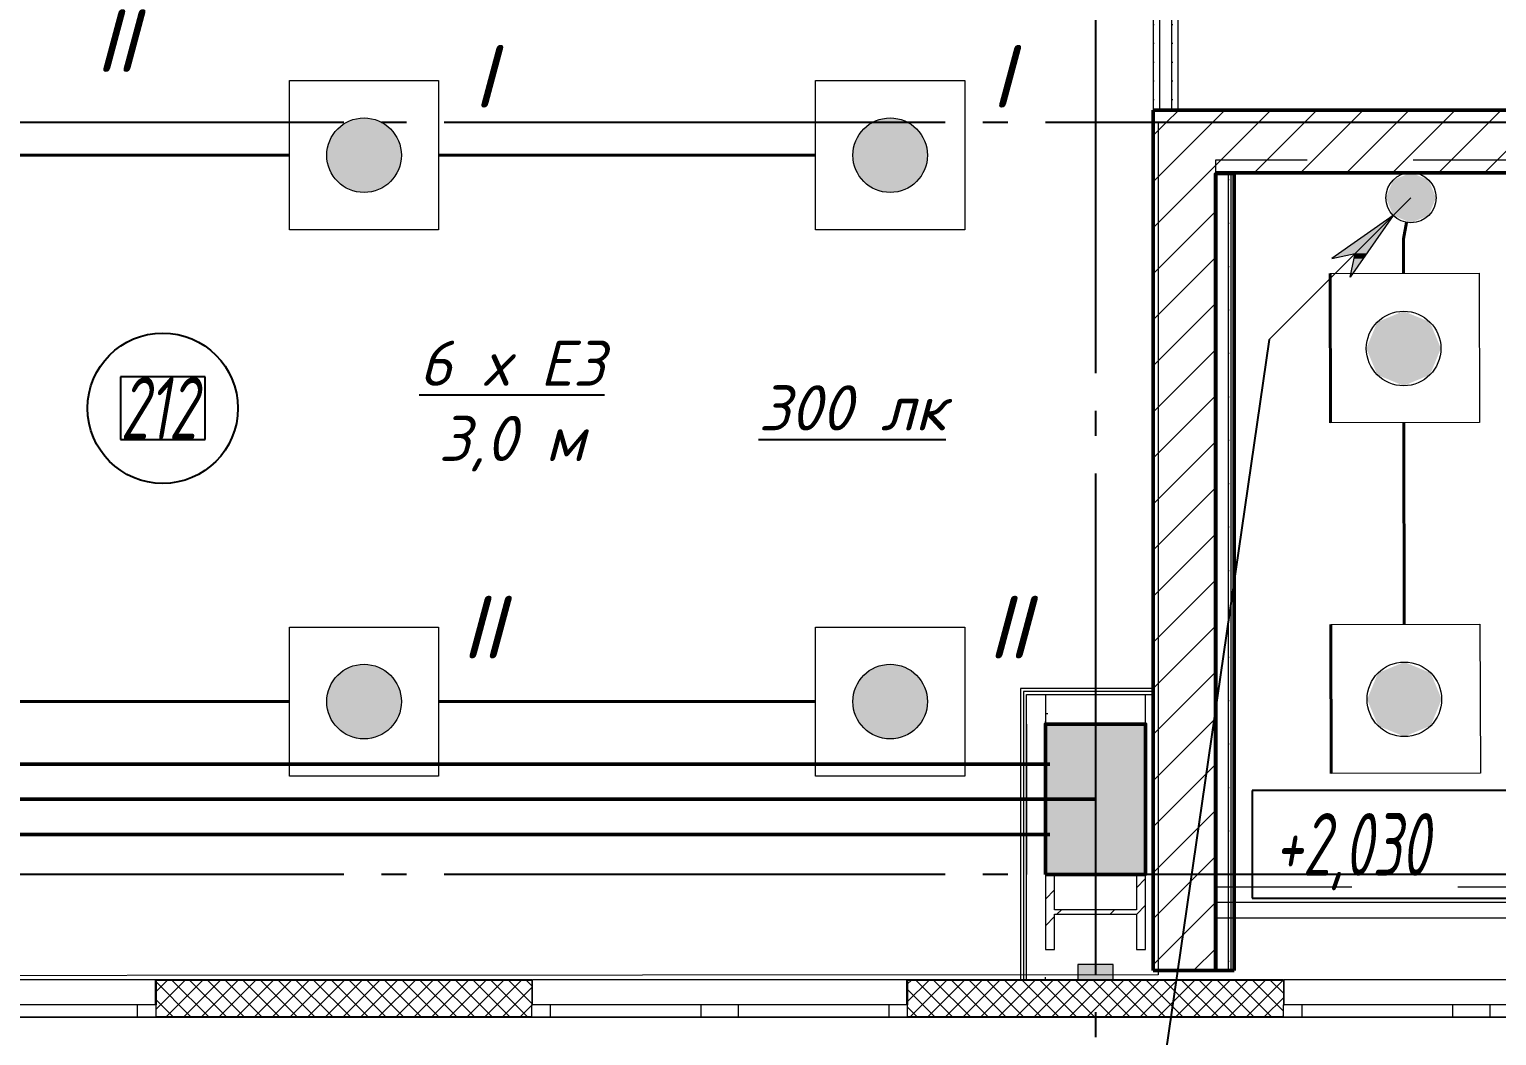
# Model space of a CAD drawing. Header units: millimetres. Extents: x 0 to 1286, y 0 to 420.
# Drawn here: x 295.6 to 354.2, y 93.2 to 133.3 of the extents above; entities that cross this region are included whole.
import ezdxf

# ---------------------------------------------------------------- set-up
doc = ezdxf.new("R2010")
doc.units = ezdxf.units.MM
for name, pattern in [('ГОСТ 2.303 5', [24, 20, -1.5, 1, -1.5]), ('СПКБ-0000-000-АР#002$0$Achse', [2300, 0, -800, 1500, 0]), ('СПКБ-0000-000-АР#002$0$Разомкнутая', [1058.333302, 634.99999, -423.333311]), ('СПКБ-0000-000-АР#002$0$Штрихпунктирная', [900, 500, -200, 0, -200])]:
    doc.linetypes.add(name, pattern=pattern)
for name, color, linetype in [('Viewport1ForCustomObjects_0', 7, 'Continuous'), ('Viewport2ForCustomObjects_0', 7, 'Continuous'), ('Номер помещения', 7, 'Continuous'), ('СПКБ-0000-000-АР#002$0$Колонны новые', 7, 'Continuous'), ('СПКБ-0000-000-АР#002$0$Колонны существующие', 7, 'Continuous'), ('СПКБ-0000-000-АР#002$0$Окна ArchiCAD', 7, 'Continuous'), ('СПКБ-0000-000-АР#002$0$Перекрытие', 7, 'Continuous'), ('СПКБ-0000-000-АР#002$0$Перекрытие новые', 7, 'Continuous'), ('СПКБ-0000-000-АР#002$0$Стены', 7, 'Continuous'), ('СПКБ-0000-000-АР#002$0$Фахверк', 7, 'Continuous'), ('Строительные оси', 7, 'Continuous'), ('ЭО_РАБОЧЕЕ ОСВЕЩЕНИЕ', 7, 'Continuous')]:
    doc.layers.add(name, color=color, linetype=linetype)
for name, color, linetype, lineweight, true_color in [('СПКБ-0000-000-АР#002$0$Колонны новые_Ном._пера__108', 7, 'Continuous', 13, 0xfd8379), ('СПКБ-0000-000-АР#002$0$Колонны существующие_Ном._пера__102', 7, 'Continuous', 13, 0xcccccc), ('СПКБ-0000-000-АР#002$0$Линии_Ном._пера__4', 7, 'Continuous', 20, 0x029e21), ('СПКБ-0000-000-АР#002$0$Окна ArchiCAD_Ном._пера__68', 7, 'Continuous', 20, 0xfd4435), ('СПКБ-0000-000-АР#002$0$Перекрытие новые_Ном._пера__161', 7, 'Continuous', 13, 0xe11606), ('СПКБ-0000-000-АР#002$0$Стены_Ном._пера__161', 7, 'Continuous', 13, 0xe11606), ('СПКБ-0000-000-АР#002$0$Стены_Ном._пера__58', 7, 'Continuous', 50, 0xdf0000), ('СПКБ-0000-000-АР#002$0$Стены_Ном._пера__68', 7, 'Continuous', 20, 0xfd4435), ('СПКБ-0000-000-АР#002$0$Фахверк_Ном._пера__102', 7, 'Continuous', 13, 0xcccccc)]:
    doc.layers.add(name, color=color, linetype=linetype, lineweight=lineweight, true_color=true_color)
for name, color, linetype, lineweight in [('СПКБ-0000-000-АР#002$0$Колонны новые_Ном._пера__20', 1, 'Continuous', 20), ('СПКБ-0000-000-АР#002$0$Колонны существующие_Ном._пера__141', 7, 'Continuous', 50), ('СПКБ-0000-000-АР#002$0$Линии_Ном._пера__141', 7, 'Continuous', 50), ('СПКБ-0000-000-АР#002$0$Линии_Ном._пера__20', 1, 'Continuous', 20), ('СПКБ-0000-000-АР#002$0$Окна ArchiCAD_Ном._пера__6', 5, 'Continuous', 9), ('СПКБ-0000-000-АР#002$0$Перекрытие_Ном._пера__20', 1, 'Continuous', 20), ('СПКБ-0000-000-АР#002$0$Стены_Ном._пера__1', 7, 'Continuous', 13), ('СПКБ-0000-000-АР#002$0$Стены_Ном._пера__20', 1, 'Continuous', 20), ('СПКБ-0000-000-АР#002$0$Фахверк_Ном._пера__1', 7, 'Continuous', 13)]:
    doc.layers.add(name, color=color, linetype=linetype, lineweight=lineweight)
doc.styles.add('1.8', font='isocpeui.ttf', dxfattribs={"height": 1.8})
doc.styles.add('2.5', font='isocpeui.ttf')
doc.styles.add('CustomTextStyle19', font='isocpeui.ttf', dxfattribs={"width": 0.651774, "height": 2.5})
doc.styles.add('CustomTextStyle56', font='isocpeui.ttf', dxfattribs={"width": 0.652013, "height": 2.5})
pattern_1 = [(0, (0, 0), (0, 75), [0, -75])]
pattern_2 = [(45, (0, 0), (-91.924, 91.924), [])]
pattern_3 = [(0, (0, 0), (0, 173.205), [0, -100]), (0, (50, 86.6), (0, 173.205), [0, -100])]
pattern_4 = [(45, (0, 0), (-159.1, 159.1), []), (45, (-53.03, 53.03), (-159.1, 159.1), [])]
pattern_5 = [(45, (0, 0), (-35.35534, 35.35534), []), (135, (0, 0), (35.35534, 35.35534), [])]

# ---------------------------------------------------------------- blocks, each defined once
blk = doc.blocks.new('*E728')
at = {"layer": 'Номер помещения', "color": 7, "linetype": 'Continuous', "true_color": 0xffffff}
for p, q in [((-35.117, -1.292), (-38.492, -1.292)), ((-38.492, -1.292), (-38.492, -3.792)), ((-35.117, -3.792), (-35.117, -1.292)), ((-38.492, -3.792), (-35.117, -3.792)), ((-38.492, -3.792), (-38.492, -3.792))]:
    blk.add_line(p, q, dxfattribs=at)
at = {"layer": 'Номер помещения', "color": 6, "linetype": 'Continuous'}
for p, q in [((18.624, -17.795), (6.685, -17.795)), ((6.685, -17.795), (6.685, -22.095)), ((6.685, -22.095), (18.624, -22.095))]:
    blk.add_line(p, q, dxfattribs=at)
blk.add_circle((-36.805, -2.542), 3, dxfattribs=at)
at = {"layer": 'Строительные оси', "color": 3, "linetype": 'ГОСТ 2.303 5', "lineweight": 25}
for p, q in [((0.431, 258.857), (0.431, -45.143)), ((186.431, 8.857), (-283.569, 8.857)), ((186.431, -21.143), (-283.569, -21.143))]:
    blk.add_line(p, q, dxfattribs=at)
at = {"layer": 'ЭО_РАБОЧЕЕ ОСВЕЩЕНИЕ', "color": 7, "lineweight": 0}
for p, q in [((-31.742, 10.528), (-25.792, 10.528)), ((-31.742, 4.578), (-31.742, 10.528)), ((-25.792, 10.528), (-25.792, 4.578)), ((-10.741, 10.528), (-4.791, 10.528)), ((-10.741, 4.578), (-10.741, 10.528)), ((-4.791, 10.528), (-4.791, 4.578)), ((7.368, 0.201), (13.024, 5.857)), ((12.317, 5.15), (9.86, 3.43)), ((12.317, 5.15), (10.597, 2.693)), ((-25.792, 4.578), (-31.742, 4.578)), ((-4.791, 4.578), (-10.741, 4.578)), ((9.86, 3.43), (10.802, 3.635)), ((10.597, 2.693), (10.802, 3.635)), ((9.798, 2.828), (15.748, 2.841)), ((15.748, 2.841), (15.762, -3.109)), ((15.762, -3.109), (9.812, -3.122)), ((-31.742, -11.272), (-25.792, -11.272)), ((-31.742, -17.222), (-31.742, -11.272)), ((-25.792, -11.272), (-25.792, -17.222)), ((-10.741, -11.272), (-4.791, -11.272)), ((-10.741, -17.222), (-10.741, -11.272)), ((-4.791, -11.272), (-4.791, -17.222)), ((9.83, -11.172), (15.779, -11.159)), ((15.779, -11.159), (15.793, -17.109)), ((-25.792, -17.222), (-31.742, -17.222)), ((-4.791, -17.222), (-10.741, -17.222)), ((15.793, -17.109), (9.843, -17.122))]:
    blk.add_line(p, q, dxfattribs=at)
at = {"layer": 'ЭО_РАБОЧЕЕ ОСВЕЩЕНИЕ', "color": 5, "lineweight": 40}
for p, q in [((-46.792, 7.553), (-31.742, 7.553)), ((-25.792, 7.553), (-10.741, 7.553)), ((12.73, 4.216), (12.848, 4.873)), ((12.73, 2.835), (12.73, 4.216)), ((9.812, -3.122), (9.798, 2.828)), ((12.755, -11.165), (12.737, -3.115)), ((9.843, -17.122), (9.83, -11.172)), ((-46.792, -14.247), (-31.742, -14.247)), ((-25.792, -14.247), (-10.741, -14.247))]:
    blk.add_line(p, q, dxfattribs=at)
at = {"layer": 'ЭО_РАБОЧЕЕ ОСВЕЩЕНИЕ', "color": 7, "lineweight": 0}
for centre, radius in [((-28.767, 7.553), 1.488), ((-7.766, 7.553), 1.488), ((13.024, 5.857), 1), ((12.73, -0.158), 1.488), ((-28.767, -14.247), 1.488), ((-7.766, -14.247), 1.488), ((12.761, -14.158), 1.488)]:
    blk.add_circle(centre, radius, dxfattribs=at)
at = {"layer": 'ЭО_РАБОЧЕЕ ОСВЕЩЕНИЕ', "color": 5, "lineweight": 40}
for points in [[(-29.43, 8.884), (-29.663, 8.74), (-27.87, 8.74)], [(-29.174, 8.983), (-29.43, 8.884), (-28.104, 8.884)], [(-29.43, 8.884), (-28.104, 8.884), (-27.87, 8.74)], [(-28.904, 9.034), (-29.174, 8.983), (-28.36, 8.983)], [(-29.174, 8.983), (-28.36, 8.983), (-28.104, 8.884)], [(-28.904, 9.034), (-28.629, 9.034), (-28.36, 8.983)], [(-8.429, 8.884), (-8.663, 8.74), (-6.87, 8.74)], [(-8.173, 8.983), (-8.429, 8.884), (-7.103, 8.884)], [(-8.429, 8.884), (-7.103, 8.884), (-6.87, 8.74)], [(-7.904, 9.034), (-8.173, 8.983), (-7.359, 8.983)], [(-8.173, 8.983), (-7.359, 8.983), (-7.103, 8.884)], [(-7.904, 9.034), (-7.629, 9.034), (-7.359, 8.983)], [(-30.031, 8.336), (-30.154, 8.09), (-27.38, 8.09)], [(-29.866, 8.555), (-30.031, 8.336), (-27.502, 8.336)], [(-30.031, 8.336), (-27.502, 8.336), (-27.38, 8.09)], [(-29.663, 8.74), (-29.866, 8.555), (-27.667, 8.555)], [(-29.866, 8.555), (-27.667, 8.555), (-27.502, 8.336)], [(-29.663, 8.74), (-27.87, 8.74), (-27.667, 8.555)], [(-9.031, 8.336), (-9.153, 8.09), (-6.379, 8.09)], [(-8.866, 8.555), (-9.031, 8.336), (-6.502, 8.336)], [(-9.031, 8.336), (-6.502, 8.336), (-6.379, 8.09)], [(-8.663, 8.74), (-8.866, 8.555), (-6.667, 8.555)], [(-8.866, 8.555), (-6.667, 8.555), (-6.502, 8.336)], [(-8.663, 8.74), (-6.87, 8.74), (-6.667, 8.555)], [(-30.229, 7.826), (-30.254, 7.553), (-27.279, 7.553)], [(-30.154, 8.09), (-30.229, 7.826), (-27.305, 7.826)], [(-30.229, 7.826), (-27.305, 7.826), (-27.279, 7.553)], [(-30.154, 8.09), (-27.38, 8.09), (-27.305, 7.826)], [(-9.229, 7.826), (-9.254, 7.553), (-6.279, 7.553)], [(-9.153, 8.09), (-9.229, 7.826), (-6.304, 7.826)], [(-9.229, 7.826), (-6.304, 7.826), (-6.279, 7.553)], [(-9.153, 8.09), (-6.379, 8.09), (-6.304, 7.826)], [(-30.254, 7.553), (-30.229, 7.279), (-27.305, 7.279)], [(-30.254, 7.553), (-27.279, 7.553), (-27.305, 7.279)], [(-30.229, 7.279), (-30.154, 7.015), (-27.38, 7.015)], [(-30.229, 7.279), (-27.305, 7.279), (-27.38, 7.015)], [(-9.254, 7.553), (-9.229, 7.279), (-6.304, 7.279)], [(-9.254, 7.553), (-6.279, 7.553), (-6.304, 7.279)], [(-9.229, 7.279), (-9.153, 7.015), (-6.379, 7.015)], [(-9.229, 7.279), (-6.304, 7.279), (-6.379, 7.015)], [(-30.154, 7.015), (-30.031, 6.77), (-27.502, 6.77)], [(-30.154, 7.015), (-27.38, 7.015), (-27.502, 6.77)], [(-30.031, 6.77), (-29.866, 6.551), (-27.667, 6.551)], [(-30.031, 6.77), (-27.502, 6.77), (-27.667, 6.551)], [(-29.866, 6.551), (-29.663, 6.366), (-27.87, 6.366)], [(-29.866, 6.551), (-27.667, 6.551), (-27.87, 6.366)], [(-9.153, 7.015), (-9.031, 6.77), (-6.502, 6.77)], [(-9.153, 7.015), (-6.379, 7.015), (-6.502, 6.77)], [(-9.031, 6.77), (-8.866, 6.551), (-6.667, 6.551)], [(-9.031, 6.77), (-6.502, 6.77), (-6.667, 6.551)], [(-8.866, 6.551), (-8.663, 6.366), (-6.87, 6.366)], [(-8.866, 6.551), (-6.667, 6.551), (-6.87, 6.366)], [(12.317, 6.565), (12.024, 5.857), (14.024, 5.857)], [(13.024, 6.857), (12.317, 6.565), (13.732, 6.565)], [(12.317, 6.565), (13.732, 6.565), (14.024, 5.857)], [(-29.663, 6.366), (-29.43, 6.221), (-28.104, 6.221)], [(-29.663, 6.366), (-27.87, 6.366), (-28.104, 6.221)], [(-29.43, 6.221), (-29.174, 6.122), (-28.36, 6.122)], [(-29.43, 6.221), (-28.104, 6.221), (-28.36, 6.122)], [(-29.174, 6.122), (-28.904, 6.072), (-28.629, 6.072)], [(-29.174, 6.122), (-28.36, 6.122), (-28.629, 6.072)], [(-8.663, 6.366), (-8.429, 6.221), (-7.103, 6.221)], [(-8.663, 6.366), (-6.87, 6.366), (-7.103, 6.221)], [(-8.429, 6.221), (-8.173, 6.122), (-7.359, 6.122)], [(-8.429, 6.221), (-7.103, 6.221), (-7.359, 6.122)], [(-8.173, 6.122), (-7.904, 6.072), (-7.629, 6.072)], [(-8.173, 6.122), (-7.359, 6.122), (-7.629, 6.072)], [(12.024, 5.857), (12.317, 5.15), (13.732, 5.15)], [(12.024, 5.857), (14.024, 5.857), (13.732, 5.15)], [(12.317, 5.15), (13.732, 5.15), (13.024, 4.857)], [(-29.174, -12.816), (-29.43, -12.916), (-28.104, -12.916)], [(-28.904, -12.766), (-29.174, -12.816), (-28.36, -12.816)], [(-29.174, -12.816), (-28.36, -12.816), (-28.104, -12.916)], [(-28.904, -12.766), (-28.629, -12.766), (-28.36, -12.816)], [(-8.173, -12.816), (-8.429, -12.916), (-7.103, -12.916)], [(-7.904, -12.766), (-8.173, -12.816), (-7.359, -12.816)], [(-8.173, -12.816), (-7.359, -12.816), (-7.103, -12.916)], [(-7.904, -12.766), (-7.629, -12.766), (-7.359, -12.816)], [(-30.031, -13.464), (-30.154, -13.71), (-27.38, -13.71)], [(-29.866, -13.245), (-30.031, -13.464), (-27.502, -13.464)], [(-30.031, -13.464), (-27.502, -13.464), (-27.38, -13.71)], [(-29.663, -13.06), (-29.866, -13.245), (-27.667, -13.245)], [(-29.866, -13.245), (-27.667, -13.245), (-27.502, -13.464)], [(-29.43, -12.916), (-29.663, -13.06), (-27.87, -13.06)], [(-29.663, -13.06), (-27.87, -13.06), (-27.667, -13.245)], [(-29.43, -12.916), (-28.104, -12.916), (-27.87, -13.06)], [(-9.031, -13.464), (-9.153, -13.71), (-6.379, -13.71)], [(-8.866, -13.245), (-9.031, -13.464), (-6.502, -13.464)], [(-9.031, -13.464), (-6.502, -13.464), (-6.379, -13.71)], [(-8.663, -13.06), (-8.866, -13.245), (-6.667, -13.245)], [(-8.866, -13.245), (-6.667, -13.245), (-6.502, -13.464)], [(-8.429, -12.916), (-8.663, -13.06), (-6.87, -13.06)], [(-8.663, -13.06), (-6.87, -13.06), (-6.667, -13.245)], [(-8.429, -12.916), (-7.103, -12.916), (-6.87, -13.06)], [(-30.229, -13.974), (-30.254, -14.247), (-27.279, -14.247)], [(-30.154, -13.71), (-30.229, -13.974), (-27.305, -13.974)], [(-30.229, -13.974), (-27.305, -13.974), (-27.279, -14.247)], [(-30.154, -13.71), (-27.38, -13.71), (-27.305, -13.974)], [(-9.229, -13.974), (-9.254, -14.247), (-6.279, -14.247)], [(-9.153, -13.71), (-9.229, -13.974), (-6.304, -13.974)], [(-9.229, -13.974), (-6.304, -13.974), (-6.279, -14.247)], [(-9.153, -13.71), (-6.379, -13.71), (-6.304, -13.974)], [(-30.254, -14.247), (-30.229, -14.52), (-27.305, -14.52)], [(-30.254, -14.247), (-27.279, -14.247), (-27.305, -14.52)], [(-30.229, -14.52), (-30.154, -14.784), (-27.38, -14.784)], [(-30.229, -14.52), (-27.305, -14.52), (-27.38, -14.784)], [(-9.254, -14.247), (-9.229, -14.52), (-6.304, -14.52)], [(-9.254, -14.247), (-6.279, -14.247), (-6.304, -14.52)], [(-9.229, -14.52), (-9.153, -14.784), (-6.379, -14.784)], [(-9.229, -14.52), (-6.304, -14.52), (-6.379, -14.784)], [(-30.154, -14.784), (-30.031, -15.03), (-27.502, -15.03)], [(-30.154, -14.784), (-27.38, -14.784), (-27.502, -15.03)], [(-30.031, -15.03), (-29.866, -15.249), (-27.667, -15.249)], [(-30.031, -15.03), (-27.502, -15.03), (-27.667, -15.249)], [(-9.153, -14.784), (-9.031, -15.03), (-6.502, -15.03)], [(-9.153, -14.784), (-6.379, -14.784), (-6.502, -15.03)], [(-9.031, -15.03), (-8.866, -15.249), (-6.667, -15.249)], [(-9.031, -15.03), (-6.502, -15.03), (-6.667, -15.249)], [(-29.866, -15.249), (-29.663, -15.434), (-27.87, -15.434)], [(-29.866, -15.249), (-27.667, -15.249), (-27.87, -15.434)], [(-29.663, -15.434), (-29.43, -15.579), (-28.104, -15.579)], [(-29.663, -15.434), (-27.87, -15.434), (-28.104, -15.579)], [(-29.43, -15.579), (-29.174, -15.678), (-28.36, -15.678)], [(-29.43, -15.579), (-28.104, -15.579), (-28.36, -15.678)], [(-29.174, -15.678), (-28.904, -15.728), (-28.629, -15.728)], [(-29.174, -15.678), (-28.36, -15.678), (-28.629, -15.728)], [(-8.866, -15.249), (-8.663, -15.434), (-6.87, -15.434)], [(-8.866, -15.249), (-6.667, -15.249), (-6.87, -15.434)], [(-8.663, -15.434), (-8.429, -15.579), (-7.103, -15.579)], [(-8.663, -15.434), (-6.87, -15.434), (-7.103, -15.579)], [(-8.429, -15.579), (-8.173, -15.678), (-7.359, -15.678)], [(-8.429, -15.579), (-7.103, -15.579), (-7.359, -15.678)], [(-8.173, -15.678), (-7.904, -15.728), (-7.629, -15.728)], [(-8.173, -15.678), (-7.359, -15.678), (-7.629, -15.728)]]:
    blk.add_solid(points, dxfattribs=at)
at = {"layer": 'ЭО_РАБОЧЕЕ ОСВЕЩЕНИЕ', "color": 5, "lineweight": 0}
for points in [[(12.317, 5.15), (10.153, 3.635), (10.802, 3.635)], [(12.317, 5.15), (10.802, 3.635), (11.256, 3.635)], [(10.153, 3.635), (10.802, 3.635), (9.86, 3.43)], [(10.802, 3.635), (10.757, 3.43), (11.112, 3.43)], [(10.802, 3.635), (11.256, 3.635), (11.112, 3.43)], [(10.757, 3.43), (11.112, 3.43), (10.597, 2.693)], [(12.727, 1.33), (11.687, 0.897), (13.78, 0.897)], [(11.676, 0.892), (11.245, -0.154), (14.218, -0.154)], [(11.687, 0.897), (11.676, 0.892), (13.782, 0.892)], [(11.676, 0.892), (13.782, 0.892), (14.218, -0.154)], [(11.687, 0.897), (13.78, 0.897), (13.782, 0.892)], [(11.245, -0.154), (11.243, -0.161), (14.215, -0.161)], [(11.243, -0.161), (11.679, -1.207), (13.784, -1.207)], [(11.243, -0.161), (14.215, -0.161), (13.784, -1.207)], [(11.245, -0.154), (14.218, -0.154), (14.215, -0.161)], [(11.679, -1.207), (11.681, -1.212), (13.773, -1.212)], [(11.679, -1.207), (13.784, -1.207), (13.773, -1.212)], [(11.681, -1.212), (13.773, -1.212), (12.733, -1.645)], [(12.758, -12.67), (11.718, -13.103), (13.811, -13.103)], [(11.707, -13.108), (11.277, -14.154), (14.249, -14.154)], [(11.718, -13.103), (11.707, -13.108), (13.813, -13.108)], [(11.707, -13.108), (13.813, -13.108), (14.249, -14.154)], [(11.718, -13.103), (13.811, -13.103), (13.813, -13.108)], [(11.277, -14.154), (11.274, -14.161), (14.246, -14.161)], [(11.274, -14.161), (11.71, -15.207), (13.815, -15.207)], [(11.274, -14.161), (14.246, -14.161), (13.815, -15.207)], [(11.277, -14.154), (14.249, -14.154), (14.246, -14.161)], [(11.71, -15.207), (11.712, -15.212), (13.804, -15.212)], [(11.71, -15.207), (13.815, -15.207), (13.804, -15.212)], [(11.712, -15.212), (13.804, -15.212), (12.765, -15.645)]]:
    blk.add_solid(points, dxfattribs=at)
at = {"layer": 'Номер помещения', "linetype": 'Continuous', "style": 'CustomTextStyle19', "width": 0.651774}
blk.add_text('212', height=2.5, dxfattribs=at).set_placement((-38.492, -3.792))
at = {"layer": 'Номер помещения', "color": 0, "linetype": 'Continuous', "style": 'CustomTextStyle56', "width": 0.652013}
blk.add_text('+2,030', height=2.5, dxfattribs=at).set_placement((7.585, -21.195))
blk = doc.blocks.new('СПКБ-0000-000-АР#002$0$Перекрытие_1', base_point=(-24406.7, -2530.4))
at = {"layer": 'СПКБ-0000-000-АР#002$0$Перекрытие новые_Ном._пера__161', "color": 12, "linetype": 'Continuous', "lineweight": 13, "true_color": 0xe11606, "flags": 128}
blk.add_lwpolyline([(17852.7, -2530.3), (5844.3, -2530.3), (5849.1, -2225.3), (4547.2, -2225.3), (4547.2, 885.7), (293.1, 885.7), (293.1, -2514.3), (-24406.7, -2530.4)], dxfattribs=at)
blk = doc.blocks.new('СПКБ-0000-000-АР#002$0$Перекрытие_4', base_point=(1946.2, 735.4))
at = {"layer": 'СПКБ-0000-000-АР#002$0$Перекрытие_Ном._пера__20', "color": 1, "linetype": 'СПКБ-0000-000-АР#002$0$Разомкнутая', "lineweight": 20, "flags": 128}
blk.add_lwpolyline([(1946.2, 735.4), (521.7, 735.4), (521.7, -2164.3), (1946.2, -2164.3)], close=True, dxfattribs=at)
blk = doc.blocks.new('СПКБ-0000-000-АР#002$0$Стена_27', base_point=(273.4, 1836.3))
at = {"layer": 'СПКБ-0000-000-АР#002$0$Стены_Ном._пера__161', "linetype": 'Continuous', "lineweight": 13, "true_color": 0xe11606}
h = blk.add_hatch(dxfattribs=at)
h.set_pattern_fill('ГИПС', color=12, style=0, pattern_type=2)
h.set_pattern_definition(pattern_1)
h.paths.add_polyline_path([(373.4, 935.7), (373.4, 1936.3), (348.4, 1911.3), (348.4, 935.7)])
h = blk.add_hatch(dxfattribs=at)
h.set_pattern_fill('ГИПС', color=12, style=0, pattern_type=2)
h.set_pattern_definition(pattern_1)
h.paths.add_polyline_path([(273.4, 1836.3), (273.4, 935.7), (298.4, 935.7), (298.4, 1861.3)])
at = {"layer": 'СПКБ-0000-000-АР#002$0$Стены_Ном._пера__161', "color": 12, "linetype": 'Continuous', "lineweight": 13, "true_color": 0xe11606}
for p, q in [((348.4, 935.7), (348.4, 1911.3)), ((298.4, 1861.3), (298.4, 935.7))]:
    blk.add_line(p, q, dxfattribs=at)
at = {"layer": 'СПКБ-0000-000-АР#002$0$Стены_Ном._пера__161', "color": 12, "linetype": 'Continuous', "lineweight": 13, "true_color": 0xe11606, "flags": 128}
for points in [[(373.4, 935.7), (373.4, 1936.3)], [(273.4, 1836.3), (273.4, 935.7)], [(273.4, 935.7), (373.4, 935.7)]]:
    blk.add_lwpolyline(points, dxfattribs=at)
blk = doc.blocks.new('СПКБ-0000-000-АР#002$0$Стена_82', base_point=(523.4, -2498.1))
at = {"layer": 'СПКБ-0000-000-АР#002$0$Стены_Ном._пера__20', "linetype": 'Continuous', "lineweight": 20}
h = blk.add_hatch(dxfattribs=at)
h.set_pattern_fill('КИРПИЧ_ОБЫКНОВЕННЫЙ', color=1, style=0, pattern_type=2)
h.set_pattern_definition(pattern_2)
h.paths.add_polyline_path([(523.4, -2498.1), (523.4, 685.7), (273.4, 935.7), (273.4, -2498.1)])
at = {"layer": 'СПКБ-0000-000-АР#002$0$Стены_Ном._пера__58', "color": 12, "linetype": 'Continuous', "lineweight": 50, "true_color": 0xdf0000, "flags": 128}
for points in [[(273.4, 935.7), (273.4, -2498.1)], [(523.4, -2498.1), (523.4, 685.7)], [(273.4, -2498.1), (523.4, -2498.1)]]:
    blk.add_lwpolyline(points, dxfattribs=at)
blk = doc.blocks.new('СПКБ-0000-000-АР#002$0$Стена_93', base_point=(522.7, -2498.1))
at = {"layer": 'СПКБ-0000-000-АР#002$0$Стены_Ном._пера__20', "linetype": 'Continuous', "lineweight": 20}
h = blk.add_hatch(dxfattribs=at)
h.set_pattern_fill('ШТУКАТУРКА', color=1, style=0, pattern_type=2)
h.set_pattern_definition(pattern_3)
h.paths.add_polyline_path([(572.7, 682.7), (572.7, -2498.1), (584.7, -2498.1), (584.7, 682.7)])
h = blk.add_hatch(dxfattribs=at)
h.set_pattern_fill('ШТУКАТУРКА', color=1, style=0, pattern_type=2)
h.set_pattern_definition(pattern_3)
h.paths.add_polyline_path([(596.7, -2498.1), (596.7, 682.7), (584.7, 682.7), (584.7, -2498.1)])
at = {"layer": 'СПКБ-0000-000-АР#002$0$Стены_Ном._пера__20', "color": 1, "linetype": 'Continuous', "lineweight": 20}
for p, q in [((572.7, 682.7), (572.7, -2498.1)), ((584.7, -2498.1), (584.7, 682.7))]:
    blk.add_line(p, q, dxfattribs=at)
at = {"layer": 'СПКБ-0000-000-АР#002$0$Стены_Ном._пера__58', "color": 12, "linetype": 'Continuous', "lineweight": 50, "true_color": 0xdf0000, "flags": 128}
for points in [[(596.7, 682.7), (522.7, 682.7)], [(522.7, 682.7), (522.7, -2498.1)], [(596.7, -2498.1), (596.7, 682.7)], [(522.7, -2498.1), (596.7, -2498.1)]]:
    blk.add_lwpolyline(points, dxfattribs=at)
blk = doc.blocks.new('СПКБ-0000-000-АР#002$0$Стена_128', base_point=(-156.9, -1472))
at = {"layer": 'СПКБ-0000-000-АР#002$0$Стены_Ном._пера__20', "linetype": 'Continuous', "lineweight": 20}
h = blk.add_hatch(dxfattribs=at)
h.set_pattern_fill('ШТУКАТУРКА', color=1, style=0, pattern_type=2)
h.set_pattern_definition(pattern_3)
h.paths.add_polyline_path([(272.7, -1372), (-256.9, -1372), (-244.9, -1384), (272.7, -1384)])
h = blk.add_hatch(dxfattribs=at)
h.set_pattern_fill('ШТУКАТУРКА', color=1, style=0, pattern_type=2)
h.set_pattern_definition(pattern_3)
h.paths.add_polyline_path([(-231.9, -1397), (272.7, -1397), (272.7, -1384), (-244.9, -1384)])
at = {"layer": 'СПКБ-0000-000-АР#002$0$Стены_Ном._пера__1', "color": 7, "linetype": 'Continuous', "lineweight": 13, "flags": 128}
blk.add_lwpolyline([(272.7, -1472), (272.7, -1397)], dxfattribs=at)
at = {"layer": 'СПКБ-0000-000-АР#002$0$Стены_Ном._пера__1', "color": 7, "linetype": 'СПКБ-0000-000-АР#002$0$Achse', "lineweight": 13, "flags": 128}
blk.add_lwpolyline([(-156.9, -1472), (272.7, -1472)], dxfattribs=at)
at = {"layer": 'СПКБ-0000-000-АР#002$0$Стены_Ном._пера__20', "color": 1, "linetype": 'Continuous', "lineweight": 20, "flags": 128}
for points in [[(272.7, -1372), (-256.9, -1372)], [(272.7, -1384), (272.7, -1372)], [(272.7, -1397), (272.7, -1384)]]:
    blk.add_lwpolyline(points, dxfattribs=at)
at = {"layer": 'СПКБ-0000-000-АР#002$0$Стены_Ном._пера__68', "color": 20, "linetype": 'Continuous', "lineweight": 20, "true_color": 0xfd4435}
for p, q in [((272.7, -1384), (-244.9, -1384)), ((-231.9, -1397), (272.7, -1397))]:
    blk.add_line(p, q, dxfattribs=at)
blk = doc.blocks.new('СПКБ-0000-000-АР#002$0$Стена_129', base_point=(-156.9, -1472))
at = {"layer": 'СПКБ-0000-000-АР#002$0$Стены_Ном._пера__20', "linetype": 'Continuous', "lineweight": 20}
h = blk.add_hatch(dxfattribs=at)
h.set_pattern_fill('ШТУКАТУРКА', color=1, style=0, pattern_type=2)
h.set_pattern_definition(pattern_3)
h.paths.add_polyline_path([(-256.9, -1372), (-256.9, -1514.3), (-244.9, -1514.3), (-244.9, -1384)])
h = blk.add_hatch(dxfattribs=at)
h.set_pattern_fill('ШТУКАТУРКА', color=1, style=0, pattern_type=2)
h.set_pattern_definition(pattern_3)
h.paths.add_polyline_path([(-231.9, -1514.3), (-231.9, -1397), (-244.9, -1384), (-244.9, -1514.3)])
h = blk.add_hatch(dxfattribs=at)
h.set_pattern_fill('ШТУКАТУРКА', color=1, style=0, pattern_type=2)
h.set_pattern_definition(pattern_3)
h.paths.add_polyline_path([(-256.9, -1514.3), (-256.9, -2114.3), (-244.9, -2114.3), (-244.9, -1514.3)])
h = blk.add_hatch(dxfattribs=at)
h.set_pattern_fill('ШТУКАТУРКА', color=1, style=0, pattern_type=2)
h.set_pattern_definition(pattern_3)
h.paths.add_polyline_path([(-244.9, -1514.3), (-244.9, -2114.3), (-231.9, -2114.3), (-231.9, -1514.3)])
h = blk.add_hatch(dxfattribs=at)
h.set_pattern_fill('ШТУКАТУРКА', color=1, style=0, pattern_type=2)
h.set_pattern_definition(pattern_3)
h.paths.add_polyline_path([(-256.9, -2114.3), (-256.9, -2534.7), (-244.9, -2534.7), (-244.9, -2114.3)])
h = blk.add_hatch(dxfattribs=at)
h.set_pattern_fill('ШТУКАТУРКА', color=1, style=0, pattern_type=2)
h.set_pattern_definition(pattern_3)
h.paths.add_polyline_path([(-231.9, -2534.7), (-231.9, -2114.3), (-244.9, -2114.3), (-244.9, -2534.7)])
at = {"layer": 'СПКБ-0000-000-АР#002$0$Стены_Ном._пера__1', "color": 7, "linetype": 'СПКБ-0000-000-АР#002$0$Achse', "lineweight": 13, "flags": 128}
for points in [[(-156.9, -1514.3), (-156.9, -1472)], [(-156.9, -2534.7), (-156.9, -2114.3)]]:
    blk.add_lwpolyline(points, dxfattribs=at)
at = {"layer": 'СПКБ-0000-000-АР#002$0$Стены_Ном._пера__1', "color": 7, "linetype": 'Continuous', "lineweight": 13, "flags": 128}
blk.add_lwpolyline([(-156.9, -2534.7), (-231.9, -2534.7)], dxfattribs=at)
at = {"layer": 'СПКБ-0000-000-АР#002$0$Стены_Ном._пера__20', "color": 1, "linetype": 'Continuous', "lineweight": 20, "flags": 128}
for points in [[(-256.9, -1372), (-256.9, -2534.7)], [(-244.9, -2534.7), (-256.9, -2534.7)], [(-231.9, -2534.7), (-244.9, -2534.7)]]:
    blk.add_lwpolyline(points, dxfattribs=at)
at = {"layer": 'СПКБ-0000-000-АР#002$0$Стены_Ном._пера__68', "color": 20, "linetype": 'Continuous', "lineweight": 20, "true_color": 0xfd4435}
for p, q in [((-244.9, -1384), (-244.9, -1514.3)), ((-231.9, -1514.3), (-231.9, -1397)), ((-244.9, -1514.3), (-244.9, -2114.3)), ((-231.9, -1514.3), (-231.9, -2114.3)), ((-231.9, -2114.3), (-231.9, -1514.3)), ((-244.9, -2114.3), (-244.9, -2534.7)), ((-231.9, -2534.7), (-231.9, -2114.3))]:
    blk.add_line(p, q, dxfattribs=at)
blk = doc.blocks.new('СПКБ-0000-000-АР#002$0$Стена_254', base_point=(523.4, 885.7))
at = {"layer": 'СПКБ-0000-000-АР#002$0$Стены_Ном._пера__20', "linetype": 'Continuous', "lineweight": 20}
h = blk.add_hatch(dxfattribs=at)
h.set_pattern_fill('КИРПИЧ_ОБЫКНОВЕННЫЙ', color=1, style=0, pattern_type=2)
h.set_pattern_definition(pattern_2)
h.paths.add_polyline_path([(273.4, 935.7), (523.4, 685.7), (4588, 685.7), (4588, 800.7), (4588, 935.7)])
at = {"layer": 'СПКБ-0000-000-АР#002$0$Стены_Ном._пера__58', "color": 12, "linetype": 'Continuous', "lineweight": 50, "true_color": 0xdf0000, "flags": 128}
for points in [[(4588, 935.7), (273.4, 935.7)], [(523.4, 685.7), (4588, 685.7)]]:
    blk.add_lwpolyline(points, dxfattribs=at)
blk = doc.blocks.new('СПКБ-0000-000-АР#002$0$Колонна_6', base_point=(43.1, -1814.3))
at = {"layer": 'СПКБ-0000-000-АР#002$0$Колонны существующие_Ном._пера__102', "linetype": 'Continuous', "lineweight": 13, "true_color": 0xcccccc}
blk.add_hatch(color=254, dxfattribs=at).paths.add_polyline_path([(-156.9, -2114.3), (243.1, -2114.3), (243.1, -1514.3), (-156.9, -1514.3)])
at = {"layer": 'СПКБ-0000-000-АР#002$0$Колонны существующие_Ном._пера__141', "color": 7, "linetype": 'Continuous', "lineweight": 50, "flags": 128}
blk.add_lwpolyline([(-156.9, -2114.3), (243.1, -2114.3), (243.1, -1514.3), (-156.9, -1514.3)], close=True, dxfattribs=at)
blk = doc.blocks.new('СПКБ-0000-000-АР#002$0$Колонна_33', base_point=(43.1, -2264.3))
at = {"layer": 'СПКБ-0000-000-АР#002$0$Колонны новые_Ном._пера__108', "linetype": 'Continuous', "lineweight": 13, "true_color": 0xfd8379}
h = blk.add_hatch(dxfattribs=at)
h.set_pattern_fill('СТАЛЬ', color=11, style=0, pattern_type=2)
h.set_pattern_definition(pattern_4)
h.paths.add_polyline_path([(243.1, -2414.3), (243.1, -2114.3), (206.5, -2114.3), (206.5, -2255.5), (-120.2, -2255.5), (-120.2, -2114.3), (-156.9, -2114.3), (-156.9, -2414.3), (-120.2, -2414.3), (-120.2, -2273), (206.5, -2273), (206.5, -2414.3)])
at = {"layer": 'СПКБ-0000-000-АР#002$0$Колонны новые_Ном._пера__20', "color": 1, "linetype": 'Continuous', "lineweight": 20}
for p, q in [((-120.2, -2114.3), (-156.9, -2114.3)), ((-156.9, -2114.3), (-156.9, -2414.3)), ((-120.2, -2255.5), (-120.2, -2114.3)), ((243.1, -2114.3), (206.5, -2114.3)), ((206.5, -2114.3), (206.5, -2255.5)), ((243.1, -2414.3), (243.1, -2114.3)), ((206.5, -2255.5), (-120.2, -2255.5)), ((-120.2, -2414.3), (-120.2, -2273)), ((-120.2, -2273), (206.5, -2273)), ((206.5, -2273), (206.5, -2414.3)), ((-156.9, -2414.3), (-120.2, -2414.3)), ((206.5, -2414.3), (243.1, -2414.3))]:
    blk.add_line(p, q, dxfattribs=at)
blk = doc.blocks.new('СПКБ-0000-000-АР#002$0$Колонна_34', base_point=(-156.9, -1456.8))
at = {"layer": 'СПКБ-0000-000-АР#002$0$Колонны новые_Ном._пера__108', "linetype": 'Continuous', "lineweight": 13, "true_color": 0xfd8379}
h = blk.add_hatch(dxfattribs=at)
h.set_pattern_fill('СТАЛЬ', color=11, style=0, pattern_type=2)
h.set_pattern_definition(pattern_4)
h.paths.add_polyline_path([(243.1, -1397.9), (241.1, -1397.9), (241.1, -1510.9), (-154.9, -1510.9), (-154.9, -1397.9), (-156.9, -1397.9), (-156.9, -1510.9), (-156.9, -1512.9), (-154.9, -1512.9), (241.1, -1512.9), (243.1, -1512.9), (243.1, -1510.9)])
at = {"layer": 'СПКБ-0000-000-АР#002$0$Колонны новые_Ном._пера__20', "color": 1, "linetype": 'Continuous', "lineweight": 20}
for p, q in [((-154.9, -1397.9), (-156.9, -1397.9)), ((-156.9, -1397.9), (-156.9, -1510.9)), ((-154.9, -1510.9), (-154.9, -1397.9)), ((243.1, -1397.9), (241.1, -1397.9)), ((241.1, -1397.9), (241.1, -1510.9)), ((243.1, -1510.9), (243.1, -1397.9)), ((-156.9, -1510.9), (-156.9, -1512.9)), ((-156.9, -1512.9), (-154.9, -1512.9)), ((241.1, -1510.9), (-154.9, -1510.9)), ((-154.9, -1512.9), (241.1, -1512.9)), ((241.1, -1512.9), (243.1, -1512.9)), ((243.1, -1512.9), (243.1, -1510.9))]:
    blk.add_line(p, q, dxfattribs=at)
blk = doc.blocks.new('СПКБ-0000-000-АР#002$0$Двустворчатое Окно 19')
at = {"layer": 'СПКБ-0000-000-АР#002$0$Окна ArchiCAD_Ном._пера__6', "color": 5, "linetype": 'Continuous', "lineweight": 9}
for p, q in [((-747, 100), (747, 100)), ((-750, 0), (-675, 0)), ((-675, 0), (-675, -50)), ((-675, 0), (-75, 0)), ((-75, -50), (-75, 0)), ((-75, 0), (0, 0)), ((0, 0), (75, 0)), ((75, 0), (75, -50)), ((75, 0), (675, 0)), ((675, -50), (675, 0)), ((675, 0), (750, 0)), ((-750, -50), (750, -50)), ((-675, -50), (-750, -50)), ((-75, -50), (-675, -50)), ((0, -50), (-75, -50)), ((75, -50), (0, -50)), ((675, -50), (75, -50)), ((750, -50), (675, -50))]:
    blk.add_line(p, q, dxfattribs=at)
at = {"layer": 'СПКБ-0000-000-АР#002$0$Окна ArchiCAD_Ном._пера__68', "color": 20, "linetype": 'Continuous', "lineweight": 20, "true_color": 0xfd4435}
for p, q in [((-750, -47), (-750, 0)), ((750, -47), (750, 0)), ((-750, -50), (-750, -47)), ((750, -50), (750, -47))]:
    blk.add_line(p, q, dxfattribs=at)
blk = doc.blocks.new('СПКБ-0000-000-АР#002$0$Стена_265', base_point=(-24406.7, -2534.3))
at = {"layer": 'СПКБ-0000-000-АР#002$0$Стены_Ном._пера__68', "linetype": 'Continuous', "lineweight": 20, "true_color": 0xfd4435}
for points in [[(-3706.9, -2534.3), (-3709.9, -2534.3), (-3709.9, -2634.3), (-3706.9, -2634.3), (-3706.9, -2537.3)], [(-2206.9, -2534.3), (-3706.9, -2534.3), (-3706.9, -2537.3), (-2206.9, -2537.3)], [(-2203.9, -2534.3), (-2206.9, -2534.3), (-2206.9, -2537.3), (-2206.9, -2634.3), (-2203.9, -2634.3)], [(-706.9, -2534.3), (-709.9, -2534.3), (-709.9, -2634.3), (-706.9, -2634.3), (-706.9, -2537.3)], [(793.1, -2534.3), (-706.9, -2534.3), (-706.9, -2537.3), (793.1, -2537.3)], [(796.1, -2534.3), (793.1, -2534.3), (793.1, -2537.3), (793.1, -2634.3), (796.1, -2634.3)], [(-2206.9, -2681.3), (-3706.9, -2681.3), (-3706.9, -2684.3), (-2206.9, -2684.3)], [(-706.9, -2681.3), (-706.9, -2684.3), (793.1, -2684.3), (793.1, -2681.3)]]:
    blk.add_hatch(color=20, dxfattribs=at).paths.add_polyline_path(points)
h = blk.add_hatch(dxfattribs=at)
h.set_pattern_fill('СЕТКА_5X5_ДИАГОНАЛЬНАЯ', color=20, style=0, pattern_type=2)
h.set_pattern_definition(pattern_5)
h.paths.add_polyline_path([(-3706.9, -2681.3), (-2206.9, -2681.3), (-2206.9, -2634.3), (-2206.9, -2537.3), (-3706.9, -2537.3), (-3706.9, -2634.3)])
h = blk.add_hatch(dxfattribs=at)
h.set_pattern_fill('СЕТКА_5X5_ДИАГОНАЛЬНАЯ', color=20, style=0, pattern_type=2)
h.set_pattern_definition(pattern_5)
h.paths.add_polyline_path([(-706.9, -2681.3), (793.1, -2681.3), (793.1, -2634.3), (793.1, -2537.3), (-706.9, -2537.3), (-706.9, -2634.3)])
at = {"layer": 'СПКБ-0000-000-АР#002$0$Стены_Ном._пера__68', "color": 20, "linetype": 'Continuous', "lineweight": 20, "true_color": 0xfd4435}
for p, q in [((-3709.9, -2634.3), (-3709.9, -2534.3)), ((-3706.9, -2534.3), (-3709.9, -2534.3)), ((-2206.9, -2537.3), (-3706.9, -2537.3)), ((-3706.9, -2537.3), (-3706.9, -2634.3)), ((-2206.9, -2534.3), (-2203.9, -2534.3)), ((-2206.9, -2537.3), (-2206.9, -2634.3)), ((-2203.9, -2634.3), (-2203.9, -2534.3)), ((-709.9, -2634.3), (-709.9, -2534.3)), ((-706.9, -2534.3), (-709.9, -2534.3)), ((793.1, -2537.3), (-706.9, -2537.3)), ((-706.9, -2537.3), (-706.9, -2634.3)), ((793.1, -2534.3), (796.1, -2534.3)), ((793.1, -2537.3), (793.1, -2634.3)), ((796.1, -2634.3), (796.1, -2534.3)), ((-3706.9, -2634.3), (-3709.9, -2634.3)), ((-3706.9, -2681.3), (-3706.9, -2634.3)), ((-2206.9, -2634.3), (-2203.9, -2634.3)), ((-2206.9, -2681.3), (-2206.9, -2634.3)), ((-706.9, -2634.3), (-709.9, -2634.3)), ((-706.9, -2681.3), (-706.9, -2634.3)), ((793.1, -2634.3), (796.1, -2634.3)), ((793.1, -2681.3), (793.1, -2634.3)), ((-3706.9, -2681.3), (-2206.9, -2681.3)), ((-3706.9, -2684.3), (-3706.9, -2681.3)), ((-2206.9, -2684.3), (-2206.9, -2681.3)), ((-706.9, -2681.3), (793.1, -2681.3)), ((-706.9, -2684.3), (-706.9, -2681.3)), ((793.1, -2684.3), (793.1, -2681.3))]:
    blk.add_line(p, q, dxfattribs=at)
at = {"layer": 'СПКБ-0000-000-АР#002$0$Стены_Ном._пера__68', "color": 20, "linetype": 'Continuous', "lineweight": 20, "true_color": 0xfd4435, "flags": 128}
for points in [[(-2206.9, -2534.3), (-3706.9, -2534.3)], [(793.1, -2534.3), (-706.9, -2534.3)], [(-3706.9, -2684.3), (-2206.9, -2684.3)], [(-706.9, -2684.3), (793.1, -2684.3)]]:
    blk.add_lwpolyline(points, dxfattribs=at)
at = {"layer": 'СПКБ-0000-000-АР#002$0$Окна ArchiCAD', "color": 5, "linetype": 'Continuous', "lineweight": 9, "xscale": -1, "zscale": 1000}
for p in [(-4456.9, -2634.3), (-1456.9, -2634.3), (1543.1, -2634.3)]:
    blk.add_blockref('СПКБ-0000-000-АР#002$0$Двустворчатое Окно 19', p, dxfattribs=at)
blk = doc.blocks.new('СПКБ-0000-000-АР#002$0$Колонна_125', base_point=(43.1, -2504.3))
at = {"layer": 'СПКБ-0000-000-АР#002$0$Фахверк_Ном._пера__102', "linetype": 'Continuous', "lineweight": 13, "true_color": 0xcccccc}
blk.add_hatch(color=254, dxfattribs=at).paths.add_polyline_path([(-26.9, -2534.3), (113.1, -2534.3), (113.1, -2474.3), (-26.9, -2474.3)])
at = {"layer": 'СПКБ-0000-000-АР#002$0$Фахверк_Ном._пера__1', "color": 7, "linetype": 'Continuous', "lineweight": 13, "flags": 128}
blk.add_lwpolyline([(-26.9, -2534.3), (113.1, -2534.3), (113.1, -2474.3), (-26.9, -2474.3)], close=True, dxfattribs=at)
blk = doc.blocks.new('*E727')
at = {"layer": 'СПКБ-0000-000-АР#002$0$Линии_Ном._пера__141', "color": 7, "linetype": 'СПКБ-0000-000-АР#002$0$Разомкнутая', "lineweight": 50}
for p, q in [((218.75, 31.918), (274.92, 31.918)), ((218.75, 29.111), (274.92, 29.111))]:
    blk.add_line(p, q, dxfattribs=at)
at = {"layer": 'СПКБ-0000-000-АР#002$0$Линии_Ном._пера__20', "color": 1, "linetype": 'Continuous', "lineweight": 20}
for p, q in [((281.552, 26.405), (334.92, 26.405)), ((281.552, 25.785), (334.92, 25.785))]:
    blk.add_line(p, q, dxfattribs=at)
at = {"layer": 'СПКБ-0000-000-АР#002$0$Линии_Ном._пера__4', "color": 104, "linetype": 'СПКБ-0000-000-АР#002$0$Штрихпунктирная', "lineweight": 50, "true_color": 0x029e21}
blk.add_line((216.75, 30.515), (276.75, 30.515), dxfattribs=at)
at = {"layer": 'СПКБ-0000-000-АР#002$0$Колонны новые', "color": 1, "lineweight": 20, "xscale": 0.01, "yscale": 0.01, "zscale": 0.01}
for name, p in [('СПКБ-0000-000-АР#002$0$Колонна_34', (274.75, 34.09)), ('СПКБ-0000-000-АР#002$0$Колонна_33', (276.75, 26.015))]:
    blk.add_blockref(name, p, dxfattribs=at)
at = {"layer": 'СПКБ-0000-000-АР#002$0$Колонны существующие', "color": 7, "lineweight": 50, "xscale": 0.01, "yscale": 0.01, "zscale": 0.01}
blk.add_blockref('СПКБ-0000-000-АР#002$0$Колонна_6', (276.75, 30.515), dxfattribs=at)
at = {"layer": 'СПКБ-0000-000-АР#002$0$Перекрытие', "color": 1, "linetype": 'Continuous', "lineweight": 20, "xscale": 0.01, "yscale": 0.01, "zscale": 0.01}
blk.add_blockref('СПКБ-0000-000-АР#002$0$Перекрытие_4', (295.781, 56.012), dxfattribs=at)
at = {"layer": 'СПКБ-0000-000-АР#002$0$Перекрытие новые', "color": 12, "linetype": 'Continuous', "lineweight": 13, "true_color": 0xe11606, "xscale": 0.01, "yscale": 0.01, "zscale": 0.01}
blk.add_blockref('СПКБ-0000-000-АР#002$0$Перекрытие_1', (32.251, 23.353), dxfattribs=at)
at = {"layer": 'СПКБ-0000-000-АР#002$0$Стены', "color": 12, "lineweight": 13, "true_color": 0xe11606, "xscale": 0.01, "yscale": 0.01, "zscale": 0.01}
blk.add_blockref('СПКБ-0000-000-АР#002$0$Стена_27', (279.052, 67.02), dxfattribs=at)
at = {"layer": 'СПКБ-0000-000-АР#002$0$Стены', "color": 12, "lineweight": 50, "true_color": 0xdf0000, "xscale": 0.01, "yscale": 0.01, "zscale": 0.01}
for name, p in [('СПКБ-0000-000-АР#002$0$Стена_82', (281.552, 23.677)), ('СПКБ-0000-000-АР#002$0$Стена_254', (281.552, 57.515)), ('СПКБ-0000-000-АР#002$0$Стена_93', (281.545, 23.677)), ('СПКБ-0000-000-АР#002$0$Стена_128', (274.75, 33.937)), ('СПКБ-0000-000-АР#002$0$Стена_129', (274.75, 33.937))]:
    blk.add_blockref(name, p, dxfattribs=at)
at = {"layer": 'СПКБ-0000-000-АР#002$0$Стены', "color": 20, "lineweight": 20, "true_color": 0xfd4435, "xscale": 0.01, "yscale": 0.01, "zscale": 0.01}
blk.add_blockref('СПКБ-0000-000-АР#002$0$Стена_265', (32.251, 23.314), dxfattribs=at)
at = {"layer": 'СПКБ-0000-000-АР#002$0$Фахверк', "color": 7, "lineweight": 13, "xscale": 0.01, "yscale": 0.01, "zscale": 0.01}
blk.add_blockref('СПКБ-0000-000-АР#002$0$Колонна_125', (276.75, 23.615), dxfattribs=at)
blk = doc.blocks.new('CustomObjectsInViewport1_0')
at = {"layer": 'ЭО_РАБОЧЕЕ ОСВЕЩЕНИЕ'}
blk.add_line((345.124, 120.929), (340.976, 92.421), dxfattribs=at)

msp = doc.modelspace()

# ---------------------------------------------------------------- block references
msp.add_blockref('*E727', (61.438, 72.071))
at = {"layer": 'Viewport1ForCustomObjects_0'}
msp.add_blockref('CustomObjectsInViewport1_0', (0, 0), dxfattribs=at)
at = {"layer": 'Viewport2ForCustomObjects_0'}
msp.add_blockref('*E728', (337.756, 120.729), dxfattribs=at)

# ---------------------------------------------------------------- texts
at = {"layer": 'ЭО_РАБОЧЕЕ ОСВЕЩЕНИЕ', "attachment_point": 5}
for s, insert, char_height, style in [('II', (299.085, 132.858), 2.5, '2.5'), ('I', (313.772, 131.434), 2.5, '2.5'), ('I', (334.443, 131.434), 2.5, '2.5'), ('{\\L6 x Е3\\P}3,0 м', (314.887, 118.272), 1.8, '1.8'), ('{\\L300 лк}', (328.474, 118.202), 1.8, '1.8'), ('II', (313.706, 109.456), 2.5, '2.5'), ('II', (334.707, 109.456), 2.5, '2.5')]:
    msp.add_mtext(s, dxfattribs=dict(at, insert=insert, char_height=char_height, style=style))

doc.saveas('drawing.dxf')
